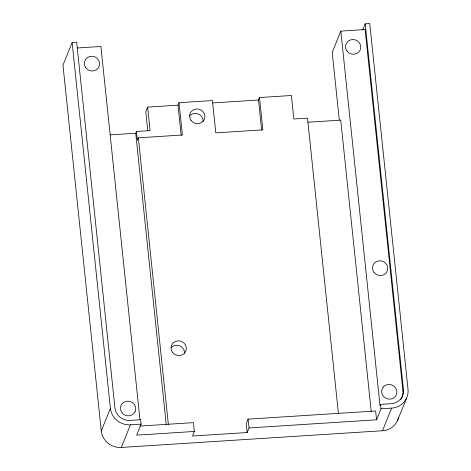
<?xml version="1.0" encoding="UTF-8"?>
<svg xmlns="http://www.w3.org/2000/svg" width="471" height="471" viewBox="0 0 471 471"><rect width="100%" height="100%" fill="white"/><g stroke="black" fill="none" stroke-linecap="round" stroke-linejoin="round"><path stroke-width="0.71" d="M140.105 426.055L193.428 422.64L194.352 431.454L136.649 435.145L141.094 424.141L140.635 419.732L130.002 420.415A13.83 13.153 22 0 1 114.953 408.069L76.679 42.296L72.122 42.59L62.979 65.216L101.253 430.989A18.44 17.539 22 0 0 121.324 447.45L382.505 430.741A18.44 17.539 22 0 0 398.466 417.83M166.251 424.866L135.73 133.24L136.443 131.474L150.108 130.602L147.653 107.1L178.02 105.157L179.015 102.69L212.421 100.553L215.806 132.869L262.877 129.861L259.497 97.544L291.384 95.501L293.845 119.004L307.51 118.133L338.413 413.414M147.653 107.1L145.804 111.68L147.812 130.909M179.015 102.69L182.401 135.006L138.362 137.826L137.367 140.287L136.443 131.474M101.253 430.989L110.397 408.357L72.122 42.59M261.658 130.173L258.502 100.005L259.497 97.544M121.324 447.45L130.467 424.818L141.094 424.141M401.792 397.659A13.83 13.153 22 0 0 402.935 390.93L365.119 29.567L340.821 31.121L332.214 52.434L339.285 120.034M194.352 431.454L192.498 436.034L247.163 432.537L249.018 427.956L248.093 419.143L375.646 410.983L376.57 419.802L249.018 427.956M362.77 29.832L365.19 23.838L369.747 23.55L408.021 389.323A18.44 17.539 22 0 1 391.642 408.116L382.505 430.741M248.093 419.143L246.245 423.723L247.163 432.537M365.19 23.838L403.464 389.611A13.83 13.153 22 0 1 391.183 403.706L380.556 404.389L380.02 405.708L340.821 31.121M376.57 419.802L381.015 408.793L380.556 404.389M402.935 390.93L403.464 389.611M397.359 420.921L406.502 398.289M77.321 47.977L100.9 46.47L139.946 419.59M212.874 102.925L258.502 100.005M110.267 134.865L135.73 133.24M307.987 122.219L340.727 120.123L371.248 411.748M381.015 408.793L391.642 408.116M178.02 105.157L181.176 135.318M138.362 137.826L168.341 424.294M171.032 347.739A7.683 7.306 22 0 1 179.769 345.855A7.683 7.306 22 0 1 184.555 353.391M189.566 115.866A7.683 7.306 22 0 1 198.303 113.976A7.683 7.306 22 0 1 203.089 121.512M130.467 424.818A18.44 17.539 22 0 1 110.397 408.357M401.486 398.272A13.83 13.153 22 0 1 400.756 399.449M135.047 411.766L133.999 413.361A7.683 7.306 22 0 1 123.261 414.05A7.683 7.306 22 0 1 122.172 403.665A7.683 7.306 22 0 1 132.91 402.976L134.276 404.418A7.683 7.306 22 0 1 135.047 411.766M383.353 386.956L382.305 388.557A7.683 7.306 22 0 0 383.076 395.899L384.442 397.341A7.683 7.306 22 0 0 395.181 396.659A7.683 7.306 22 0 0 394.092 386.267A7.683 7.306 22 0 0 383.353 386.956M172.527 352.284A7.683 7.306 22 0 0 185.68 351.443A7.683 7.306 22 0 0 177.95 340.845A7.683 7.306 22 0 0 172.527 352.284M191.067 120.405A7.683 7.306 22 0 0 204.22 119.563A7.683 7.306 22 0 0 196.489 108.966A7.683 7.306 22 0 0 191.067 120.405M373.956 272.262A7.683 7.306 22 0 0 387.109 271.426A7.683 7.306 22 0 0 379.379 260.828A7.683 7.306 22 0 0 373.956 272.262M85.799 67.694A7.683 7.306 22 0 0 98.951 66.853A7.683 7.306 22 0 0 91.221 56.261A7.683 7.306 22 0 0 85.799 67.694M346.98 50.986A7.683 7.306 22 0 0 360.132 50.15A7.683 7.306 22 0 0 352.402 39.552A7.683 7.306 22 0 0 346.98 50.986"/></g></svg>
